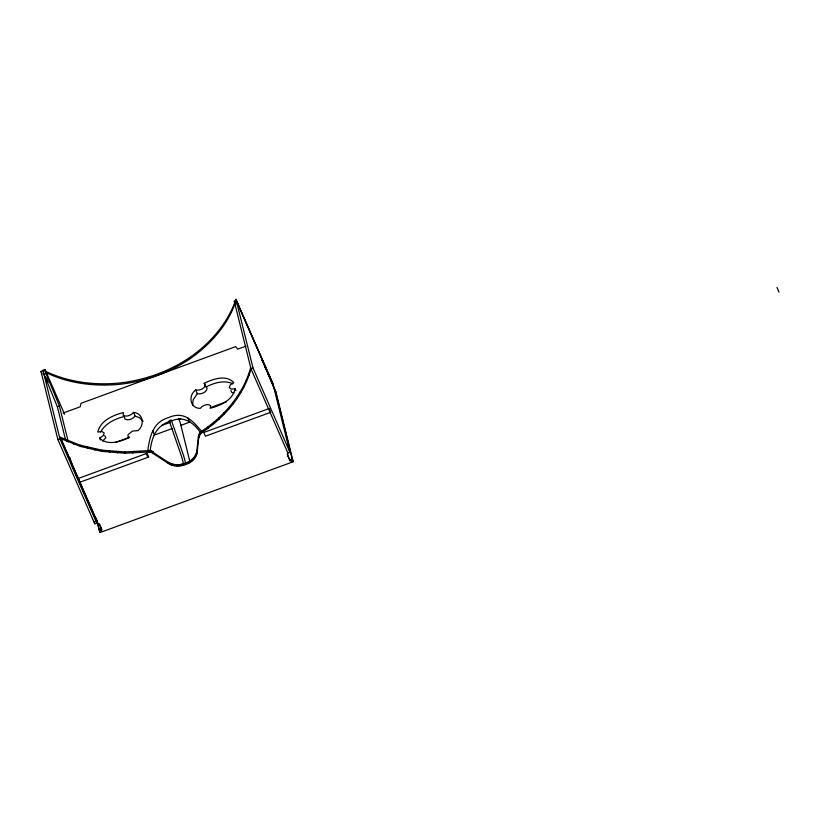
<?xml version="1.0" encoding="UTF-8"?>
<svg xmlns="http://www.w3.org/2000/svg" width="820" height="820" viewBox="0 0 820 820"><rect width="100%" height="100%" fill="white"/><g stroke="black" fill="none" stroke-linecap="round" stroke-linejoin="round"><path stroke-width="1.23" d="M230.881 390.474L231.855 392.513L233.977 392.964M124.548 417.247L124.763 418.846C127.992 421.224 132.84 418.948 135.136 416.17L133.496 412.429C131.2 415.207 126.352 417.482 123.123 415.104L123.369 412.573C113.037 415.115 100.388 420.68 97.795 432.068L101.967 431.525L104.181 433.011L103.217 435.707L99.599 438.126L100.419 440.002M96.883 520.136L99.958 532.569L101.762 529.874L99.312 524.277L97.508 522.801L60.27 437.244L80.227 445.198L101.905 450.139L124.681 451.922L150.347 450.569L167.977 462.131C177.663 468.107 194.022 463.177 196.769 451.584L198.368 436.711C198.942 431.638 204.672 429.547 208.034 426.779C227.745 412.009 244.104 391.601 250.695 367.596M60.588 438.526L80.544 446.48L102.223 451.42L124.999 453.204L150.665 451.851L168.295 463.413C177.981 469.388 194.34 464.458 197.087 452.865L198.686 437.993C199.26 432.919 204.99 430.828 208.352 428.06C228.062 413.29 244.421 392.882 251.012 368.877L234.274 301.268L236.324 300.52L273.152 384.58L236.283 300.612M235.084 388.793C232.921 400.15 220.283 405.695 210.176 408.268L210.637 405.633C207.46 403.122 202.437 405.5 200.264 408.391C189.799 408.37 188.036 395.383 195.693 389.941C199.393 390.812 205.318 388.721 205.441 384.416L204.18 383.288C212.8 379.065 226.166 374.33 233.772 382.591L230.276 384.928L229.231 387.542L231.158 389.1L235.084 388.793L235.904 390.668M202.13 431.955C192.249 420.219 183.977 410.851 168.623 417.544C153.207 421.992 149.855 435.851 147.815 450.426L148.236 451.779M150.07 451.717C151.546 437.798 156.036 425.508 170.263 421.285M287.84 452.947L289.89 452.199L272.793 383.391L235.965 299.32C228.032 322.424 211.693 341.622 192.105 355.839A126.946 101.116 -13.9 0 1 117.332 383.237C91.912 385.359 65.846 381.618 42.937 370.066L59.901 438.772L96.832 523.058L94.782 523.806L57.861 439.52L41 371.398L43.05 370.65M234.838 303.974C226.996 325.796 210.853 343.529 192.423 357.12A126.946 101.116 -13.9 0 1 117.649 384.518C93.07 386.466 67.742 383.329 45.489 372.29M100.532 431.996C105.38 423.55 114.831 418.835 123.974 416.57M99.486 524.113L101.444 528.582L99.64 531.288L96.493 519.767M206.619 387.501L207.081 388.157C206.958 392.462 201.033 394.553 197.333 393.682L193.151 399.842L192.546 405.5M102.633 441.191L105.862 437.583L104.663 435.553M43.04 370.455L45.09 369.707L64.596 414.243M45.09 369.707L46.033 373.551L43.993 374.299L57.359 406.73L65.641 440.217M57.359 406.73L59.399 405.972L46.033 373.551M63.15 413.034L80.206 406.781L80.995 403.317L235.658 346.624L237.79 349.125L246.031 346.112M57.861 439.52L59.901 438.772M235.965 299.32L253.062 368.129L251.012 368.877L287.882 453.05L287.553 455.295L289.942 460.748L293.181 461.752L276.012 392.349L270.303 379.342M116.05 442.226L129.242 437.398M161.612 425.539L170.006 422.464M178.391 419.379L180.789 418.507M210.76 407.519L226.351 401.81M154.088 435.174L172.097 428.573M180.492 425.498L190.096 421.972M78.115 478.531L147.108 453.255L148.748 456.996L79.755 482.273L79.15 479.823M98.943 529.679L101.342 528.797M289.757 459.743L292.166 458.872L275.305 390.75M99.958 532.569L293.181 461.752M171.226 420.988C183.495 415.781 192.823 421.818 200.203 432.181M133.496 412.429C143.223 413.034 144.873 425.139 138.006 430.623L132.522 431.043L128.166 434.549A4.397 2.634 -23.7 0 0 128.709 436.947L129.652 437.357C120.806 441.56 107.574 446.131 99.599 438.126M135.136 416.17L139.318 417.606L143.233 421.326M287.236 454.013L289.624 459.466L292.863 460.471L292.166 458.872M232.9 383.852C224.219 379.629 213.928 382.94 205.82 387.03L204.18 383.288M776.981 287.43L779 292.033M264.337 365.73L265.834 369.133M267.822 373.664L268.816 375.939M234.274 301.268L235.811 304.773M253.062 368.129L289.89 452.199M195.693 389.941L197.333 393.682M187.862 417.903L189.502 421.644M178.688 419.051L180.205 422.505L189.717 460.953M152.735 430.777L154.375 434.518M146.185 453.593L147.825 457.334M46.637 378.84L48.175 382.356M45.817 377.19L47.355 380.685M41 371.398L42.025 373.746M60.27 437.244L97.19 521.52M183.557 455.551L171.226 419.922L169.176 420.68L181.507 456.299A37.361 3.065 69.9 0 1 183.577 464.222L185.627 463.474A37.361 3.065 69.9 0 0 183.557 455.551M275.776 391.816L262.021 359.836L262.349 361.189M289.624 459.466L289.942 460.748M250.582 368.313L250.899 369.594M248.644 374.258L248.962 375.55M246.277 380.142L246.594 381.433M243.509 385.943L243.827 387.224M240.342 391.632L240.66 392.913M236.775 397.187L237.093 398.469M232.839 402.599L233.157 403.881M228.544 407.837L228.862 409.118M223.891 412.901L224.208 414.182M218.919 417.749L219.237 419.03M213.62 422.382L213.938 423.663M208.034 426.779L208.352 428.06M202.171 430.92L202.489 432.202M201.648 431.299L201.966 432.581M201.156 431.699L201.474 432.981M200.705 432.13L201.023 433.411M200.275 432.581L200.592 433.862M199.885 433.052L200.203 434.333M199.537 433.544L199.854 434.825M199.239 434.046L199.557 435.328M198.973 434.559L199.291 435.851M198.748 435.092L199.065 436.373M198.573 435.625L198.891 436.906M198.45 436.168L198.768 437.449M198.368 436.711L198.686 437.993M196.769 451.584L197.087 452.865M196.492 452.876L196.81 454.157M196.052 454.157L196.369 455.438M195.457 455.397L195.775 456.689M194.709 456.607L195.027 457.888M193.827 457.755L194.135 459.036M192.802 458.831L193.12 460.112M191.665 459.825L191.982 461.106M190.414 460.727L190.732 462.008M189.071 461.527L189.389 462.808M187.647 462.213L187.964 463.495M186.16 462.787L186.478 464.069M184.623 463.238L184.941 464.52M183.208 463.761L183.526 465.042M181.763 464.181L182.081 465.463M180.287 464.489L180.605 465.77M178.801 464.684L179.119 465.965M177.315 464.766L177.632 466.047M175.839 464.725L176.156 466.006M174.383 464.571L174.701 465.852M172.969 464.294L173.286 465.586M171.616 463.915L171.933 465.196M170.324 463.423L170.642 464.704M169.104 462.828L169.422 464.11M167.977 462.131L168.295 463.413M153.125 451.943L153.442 453.224M152.807 451.666L153.125 452.947M152.448 451.41L152.766 452.702M152.069 451.184L152.387 452.476M151.669 450.99L151.987 452.271M151.249 450.815L151.567 452.107M150.808 450.682L151.126 451.963M150.347 450.569L150.665 451.851M149.875 450.487L150.193 451.779M149.394 450.446L149.712 451.728M148.902 450.426L149.22 451.707M148.41 450.446L148.727 451.728M140.159 451.328L140.476 452.609M132.41 451.799L132.727 453.091M124.681 451.922L124.999 453.204M117.004 451.687L117.321 452.968M109.408 451.092L109.726 452.373M101.905 450.139L102.223 451.42M94.525 448.837L94.843 450.129M87.289 447.187L87.607 448.478M101.444 528.582L101.762 529.874M80.227 445.198L80.544 446.48M95.253 516.457L96.473 521.387L71.781 465.022L69.946 457.58M95.294 516.856L96.832 523.058M94.167 521.325L94.782 523.806M73.349 442.872L73.667 444.153M59.399 405.972L68.306 441.949M66.697 440.217L67.014 441.498M269.165 408.524L203.78 432.488L205.42 436.23L270.805 412.265L269.165 408.524"/></g></svg>
